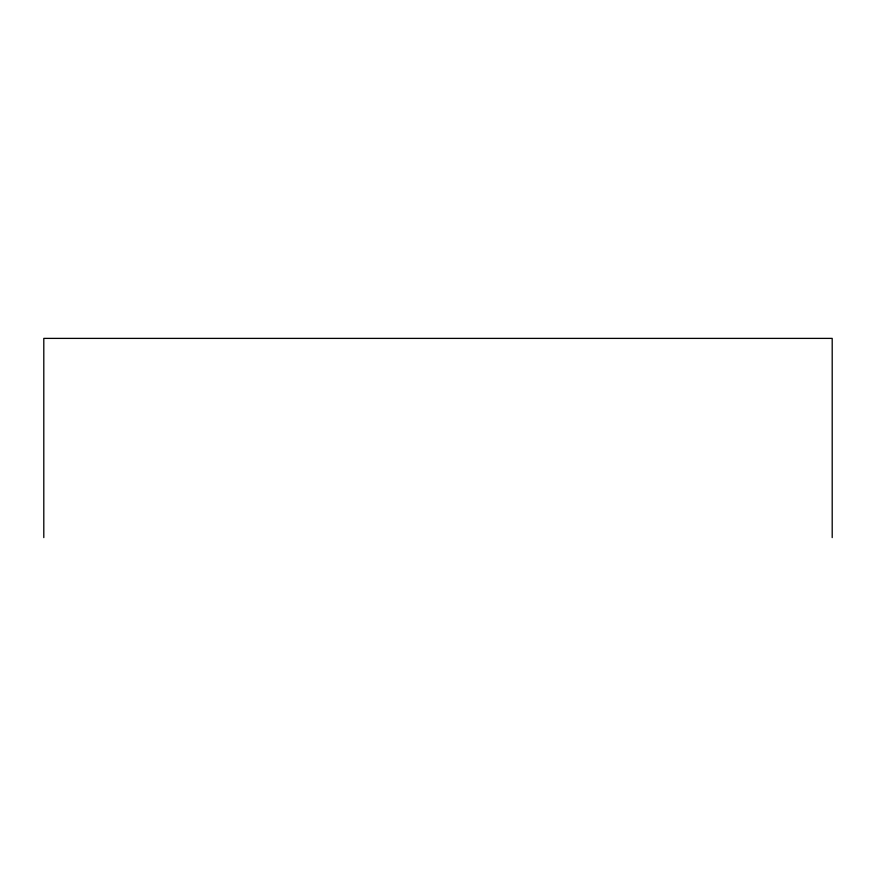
<?xml version="1.0" encoding="UTF-8"?>
<svg xmlns="http://www.w3.org/2000/svg" width="876" height="876" viewBox="0 0 876 876"><rect width="100%" height="100%" fill="white"/><g stroke="black" fill="none" stroke-linecap="round" stroke-linejoin="round"><path stroke-width="1.31" d="M832.2 537.612L832.2 338.388L43.8 338.388L43.8 537.612"/></g></svg>
